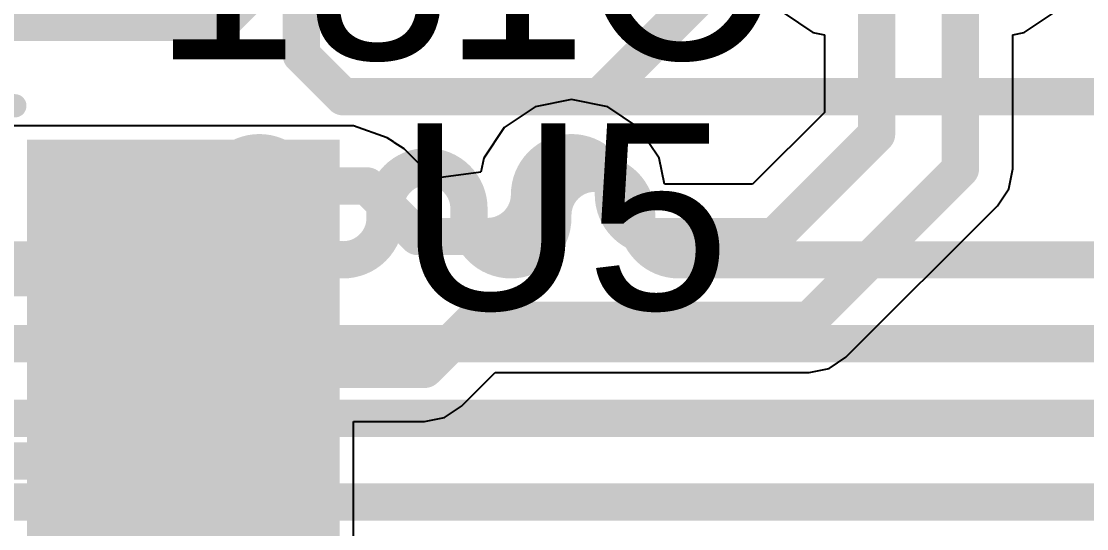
# Model space of a CAD drawing. Header units: millimetres. Extents: x -0.71 to 2.98, y -0.65 to 2.9.
# Drawn here: x 0.8469 to 1.0756, y 0.2413 to 0.3502 of the extents above; entities that cross this region are included whole.
import ezdxf

# ---------------------------------------------------------------- set-up
doc = ezdxf.new("R2010")
doc.units = ezdxf.units.MM
doc.header["$MEASUREMENT"] = 0
for name, color, linetype in [('BottomLayer', 5, 'Continuous'), ('BottomOverlay', 54, 'Continuous'), ('Mechanical2', 216, 'Continuous'), ('TopLayer', 1, 'Continuous'), ('TopOverlay', 2, 'Continuous'), ('TopPaste', 8, 'Continuous'), ('TopSolder', 216, 'Continuous')]:
    doc.layers.add(name, color=color, linetype=linetype)
doc.styles.add('Arial', font='', dxfattribs={"height": 0.2})
doc.styles.get('Arial').set_extended_font_data('Arial')

# ---------------------------------------------------------------- blocks, each defined once
blk = doc.blocks.new('PCM1865DBTR_250')
at = {"layer": 'TopLayer'}
for points in [[(0.14370075, 0.1318899), (0.08464565, 0.1318899), (0.08464565, 0.1437009), (0.14370075, 0.1437009)], [(0.14370075, 0.1122048), (0.08464565, 0.1122048), (0.08464565, 0.1240158), (0.14370075, 0.1240158)], [(0.14370075, 0.0925198), (0.08464565, 0.0925198), (0.08464565, 0.1043308), (0.14370075, 0.1043308)], [(0.14370075, 0.0728347), (0.08464565, 0.0728347), (0.08464565, 0.0846457), (0.14370075, 0.0846457)], [(0.14370075, 0.0531497), (0.08464565, 0.0531497), (0.08464565, 0.0649607), (0.14370075, 0.0649607)]]:
    blk.add_hatch(color=1, dxfattribs=at).paths.add_polyline_path(points)
at = {"layer": 'TopPaste'}
for points in [[(0.14370075, 0.1318899), (0.08464565, 0.1318899), (0.08464565, 0.1437009), (0.14370075, 0.1437009)], [(0.14370075, 0.1122048), (0.08464565, 0.1122048), (0.08464565, 0.1240158), (0.14370075, 0.1240158)], [(0.14370075, 0.0925198), (0.08464565, 0.0925198), (0.08464565, 0.1043308), (0.14370075, 0.1043308)], [(0.14370075, 0.0728347), (0.08464565, 0.0728347), (0.08464565, 0.0846457), (0.14370075, 0.0846457)], [(0.14370075, 0.0531497), (0.08464565, 0.0531497), (0.08464565, 0.0649607), (0.14370075, 0.0649607)]]:
    blk.add_hatch(color=8, dxfattribs=at).paths.add_polyline_path(points)
at = {"layer": 'TopSolder'}
for points in [[(0.14770075, 0.1278899), (0.08064565, 0.1278899), (0.08064565, 0.1477009), (0.14770075, 0.1477009)], [(0.14770075, 0.1082048), (0.08064565, 0.1082048), (0.08064565, 0.1280158), (0.14770075, 0.1280158)], [(0.14770075, 0.0885198), (0.08064565, 0.0885198), (0.08064565, 0.1083308), (0.14770075, 0.1083308)], [(0.14770075, 0.0688347), (0.08064565, 0.0688347), (0.08064565, 0.0886457), (0.14770075, 0.0886457)], [(0.14770075, 0.0491497), (0.08064565, 0.0491497), (0.08064565, 0.0689607), (0.14770075, 0.0689607)]]:
    blk.add_hatch(color=216, dxfattribs=at).paths.add_polyline_path(points)
at = {"layer": 'TopOverlay', "const_width": 0.005}
blk.add_lwpolyline([(-0.08, 0.155), (0.078, 0.155)], dxfattribs=at)
at = {"layer": 'TopOverlay', "const_width": 0.0025}
blk.add_lwpolyline([(0.07675, 0.155, 1), (0.07925, 0.155, 1)], format="xyb", close=True, dxfattribs=at)

msp = doc.modelspace()

# ---------------------------------------------------------------- linework, layer by layer
at = {"layer": 'BottomLayer', "const_width": 0.008}
for points in [[(0.89, 0.35), (0.907, 0.367)], [(0.907, 0.343), (0.907, 0.367)], [(0.971, 0.334), (0.994, 0.357)], [(0.714, 0.35), (0.89, 0.35)], [(0.907, 0.343), (0.916, 0.334)], [(0.916, 0.334), (0.971, 0.334)], [(0.971, 0.334), (1.207, 0.334)], [(0.8890005, 0.308), (0.8890005, 0.3129996)], [(0.9070005, 0.308), (0.9070005, 0.3129996)], [(0.9250005, 0.308), (0.9250005, 0.31)], [(0.9430005, 0.308), (0.9430005, 0.31)], [(0.9610005, 0.308), (0.9610005, 0.3085861)], [(0.9790005, 0.308), (0.9790005, 0.3085861)], [(0.8307357, 0.2990001), (0.8565443, 0.2990001)], [(0.8565443, 0.2990001), (0.8565444, 0.299)], [(0.8565444, 0.299), (0.876, 0.299)], [(0.876, 0.299), (0.8800005, 0.299)], [(0.9880005, 0.299), (1.05, 0.299)], [(1.05, 0.299), (1.3411246, 0.299)], [(0.8232799, 0.281), (1.3485804, 0.281)], [(0.2445443, 0.2650001), (1.4525443, 0.2650001)], [(0.2520001, 0.2470001), (1.4600001, 0.2470001)]]:
    msp.add_lwpolyline(points, dxfattribs=at)
at = {"layer": 'BottomLayer', "const_width": 0.004}
for points in [[(0.888, 0.35, 1), (0.892, 0.35, 1)], [(0.888, 0.35, 1), (0.892, 0.35, 1)], [(0.905, 0.343, 1), (0.909, 0.343, 1)], [(0.905, 0.343, 1), (0.909, 0.343, 1)], [(0.914, 0.334, 1), (0.918, 0.334, 1)], [(0.914, 0.334, 1), (0.918, 0.334, 1)], [(0.969, 0.334, 1), (0.973, 0.334, 1)], [(0.969, 0.334, 1), (0.973, 0.334, 1)], [(0.969, 0.334, 1), (0.973, 0.334, 1)], [(0.8870005, 0.3129996, 1), (0.8910005, 0.3129996, 1)], [(0.8870005, 0.3129996, 1), (0.8910005, 0.3129996, 1)], [(0.9050005, 0.3129996, 1), (0.9090005, 0.3129996, 1)], [(0.9050005, 0.3129996, 1), (0.9090005, 0.3129996, 1)], [(0.9230005, 0.31, 1), (0.9270005, 0.31, 1)], [(0.9230005, 0.31, 1), (0.9270005, 0.31, 1)], [(0.9410005, 0.31, 1), (0.9450005, 0.31, 1)], [(0.9410005, 0.31, 1), (0.9450005, 0.31, 1)], [(0.8870005, 0.308, 1), (0.8910005, 0.308, 1)], [(0.8870005, 0.308, 1), (0.8910005, 0.308, 1)], [(0.9050005, 0.308, 1), (0.9090005, 0.308, 1)], [(0.9050005, 0.308, 1), (0.9090005, 0.308, 1)], [(0.9230005, 0.308, 1), (0.9270005, 0.308, 1)], [(0.9230005, 0.308, 1), (0.9270005, 0.308, 1)], [(0.9410005, 0.308, 1), (0.9450005, 0.308, 1)], [(0.9410005, 0.308, 1), (0.9450005, 0.308, 1)], [(0.9590005, 0.3085861, 1), (0.9630005, 0.3085861, 1)], [(0.9590005, 0.3085861, 1), (0.9630005, 0.3085861, 1)], [(0.9590005, 0.308, 1), (0.9630005, 0.308, 1)], [(0.9590005, 0.308, 1), (0.9630005, 0.308, 1)], [(0.9770005, 0.3085861, 1), (0.9810005, 0.3085861, 1)], [(0.9770005, 0.3085861, 1), (0.9810005, 0.3085861, 1)], [(0.9770005, 0.308, 1), (0.9810005, 0.308, 1)], [(0.9770005, 0.308, 1), (0.9810005, 0.308, 1)], [(0.8545443, 0.2990001, 1), (0.8585443, 0.2990001, 1)], [(0.8545443, 0.2990001, 1), (0.8585443, 0.2990001, 1)], [(0.8545444, 0.299, 1), (0.8585444, 0.299, 1)], [(0.8545444, 0.299, 1), (0.8585444, 0.299, 1)], [(0.874, 0.299, 1), (0.878, 0.299, 1)], [(0.874, 0.299, 1), (0.878, 0.299, 1)], [(0.8780005, 0.299, 1), (0.8820005, 0.299, 1)], [(0.8780005, 0.299, 1), (0.8820005, 0.299, 1)], [(0.9860005, 0.299, 1), (0.9900005, 0.299, 1)], [(0.9860005, 0.299, 1), (0.9900005, 0.299, 1)], [(1.048, 0.299, 1), (1.052, 0.299, 1)], [(1.048, 0.299, 1), (1.052, 0.299, 1)]]:
    msp.add_lwpolyline(points, format="xyb", close=True, dxfattribs=at)
at = {"layer": 'BottomLayer', "const_width": 0.008}
for points in [[(0.8890005, 0.3129996, -0.9999999999999999), (0.9070005, 0.3129996)], [(0.9250005, 0.31, -0.9999999999999999), (0.9430005, 0.31)], [(0.9610005, 0.3085861, -0.9999999999999999), (0.9790005, 0.3085861)], [(0.8890005, 0.308, -0.4142135623730951), (0.8800005, 0.299)], [(0.9250005, 0.308, -0.9999999999999999), (0.9070005, 0.308)], [(0.9610005, 0.308, -0.9999999999999999), (0.9430005, 0.308)], [(0.9880005, 0.299, -0.4142135623730951), (0.9790005, 0.308)]]:
    msp.add_lwpolyline(points, format="xyb", dxfattribs=at)
at = {"layer": 'Mechanical2', "const_width": 0.01}
msp.add_lwpolyline([(2.9733456, 1.1270623, 1), (-0.5699614, 1.1270623, 1)], format="xyb", close=True, dxfattribs=at)
at = {"layer": 'TopLayer'}
for p, q in [((1.010627, 0.3519381), (1.0168493, 0.3477806)), ((1.0621507, 0.3477806), (1.068373, 0.3519381)), ((1.0168493, 0.3477806), (1.0192845, 0.3472962)), ((1.0597155, 0.3472962), (1.0621507, 0.3477806)), ((1.0192845, 0.3472962), (1.0192845, 0.3306014)), ((1.0597155, 0.3185), (1.0597155, 0.3472962)), ((0.9571969, 0.3318406), (0.9505813, 0.3274202)), ((0.9650005, 0.3333928), (0.9571969, 0.3318406)), ((0.9728041, 0.3318406), (0.9650005, 0.3333928)), ((0.9794197, 0.3274202), (0.9728041, 0.3318406)), ((1.0192845, 0.3306014), (1.0038985, 0.3152155)), ((0.9182194, 0.3277632), (0.8451647, 0.3277632)), ((0.9182195, 0.3277635), (0.9182194, 0.3277632)), ((0.9254344, 0.3252197), (0.9182195, 0.3277635)), ((0.9505813, 0.3274202), (0.9461609, 0.3208046)), ((0.9838401, 0.3208046), (0.9794197, 0.3274202)), ((0.9267903, 0.3243135), (0.9254344, 0.3252197)), ((0.9267907, 0.3243133), (0.9267903, 0.3243135)), ((0.9269616, 0.324199), (0.9267907, 0.3243133)), ((0.9290729, 0.3227883), (0.9269616, 0.324199)), ((0.935377, 0.3164842), (0.9290729, 0.3227883)), ((0.9461609, 0.3208046), (0.9455671, 0.3178195)), ((0.9849518, 0.3152155), (0.9838401, 0.3208046)), ((1.0588618, 0.314208), (1.0597155, 0.3185)), ((0.9455671, 0.3178195), (0.935377, 0.3164842)), ((1.0038985, 0.3152155), (0.9849518, 0.3152155)), ((1.0564306, 0.3105694), (1.0588618, 0.314208)), ((1.0239306, 0.2780694), (1.0564303, 0.3105692)), ((1.0564303, 0.3105692), (1.0564306, 0.3105694)), ((1.020292, 0.2756382), (1.0239306, 0.2780694)), ((0.9414182, 0.267557), (0.9486456, 0.2747845)), ((0.9486456, 0.2747845), (1.0159995, 0.2747845)), ((1.0159995, 0.2747845), (1.016, 0.2747844)), ((1.016, 0.2747844), (1.020292, 0.2756382)), ((0.9377796, 0.2651258), (0.9414182, 0.267557)), ((0.9182196, 0.223212), (0.9182196, 0.2642721)), ((0.9182196, 0.2642721), (0.9334871, 0.2642721)), ((0.9334871, 0.2642721), (0.9334876, 0.264272)), ((0.9334876, 0.264272), (0.9377796, 0.2651258))]:
    msp.add_line(p, q, dxfattribs=at)
at = {"layer": 'TopLayer', "const_width": 0.008}
for points in [[(1.0305, 0.3259558), (1.0305, 0.3549618)], [(1.0485, 0.3185), (1.0485, 0.3549618)], [(1.017, 0.3124558), (1.0305, 0.3259558)], [(1.016, 0.286), (1.0485, 0.3185)], [(0.8816921, 0.3148577), (0.9211423, 0.3148577)], [(0.9211423, 0.3148577), (0.932, 0.304)], [(0.9560005, 0.313), (0.9560005, 0.313001)], [(0.9740005, 0.313), (0.9740005, 0.313001)], [(1.0085442, 0.304), (1.017, 0.3124558)], [(0.932, 0.304), (0.943, 0.304)], [(0.943, 0.304), (0.9470005, 0.304)], [(0.9830005, 0.304), (1.0085442, 0.304)], [(0.8205019, 0.2951726), (0.8816921, 0.2951726)], [(0.9334876, 0.2754876), (0.944, 0.286)], [(0.944, 0.286), (1.016, 0.286)], [(0.8816921, 0.2754876), (0.9334876, 0.2754876)], [(0.8344163, 0.2558025), (0.8816921, 0.2558025)]]:
    msp.add_lwpolyline(points, dxfattribs=at)
at = {"layer": 'TopLayer', "const_width": 0.004}
for points in [[(1.0285, 0.3259558, 1), (1.0325, 0.3259558, 1)], [(1.0285, 0.3259558, 1), (1.0325, 0.3259558, 1)], [(1.0465, 0.3185, 1), (1.0505, 0.3185, 1)], [(1.0465, 0.3185, 1), (1.0505, 0.3185, 1)], [(0.8796921, 0.3148577, 1), (0.8836921, 0.3148577, 1)], [(0.9191423, 0.3148577, 1), (0.9231423, 0.3148577, 1)], [(0.9191423, 0.3148577, 1), (0.9231423, 0.3148577, 1)], [(0.9540005, 0.313001, 1), (0.9580005, 0.313001, 1)], [(0.9540005, 0.313001, 1), (0.9580005, 0.313001, 1)], [(0.9540005, 0.313, 1), (0.9580005, 0.313, 1)], [(0.9540005, 0.313, 1), (0.9580005, 0.313, 1)], [(0.9720005, 0.313001, 1), (0.9760005, 0.313001, 1)], [(0.9720005, 0.313001, 1), (0.9760005, 0.313001, 1)], [(0.9720005, 0.313, 1), (0.9760005, 0.313, 1)], [(0.9720005, 0.313, 1), (0.9760005, 0.313, 1)], [(1.015, 0.3124558, 1), (1.019, 0.3124558, 1)], [(1.015, 0.3124558, 1), (1.019, 0.3124558, 1)], [(0.93, 0.304, 1), (0.934, 0.304, 1)], [(0.93, 0.304, 1), (0.934, 0.304, 1)], [(0.941, 0.304, 1), (0.945, 0.304, 1)], [(0.941, 0.304, 1), (0.945, 0.304, 1)], [(0.9450005, 0.304, 1), (0.9490005, 0.304, 1)], [(0.9450005, 0.304, 1), (0.9490005, 0.304, 1)], [(0.9810005, 0.304, 1), (0.9850005, 0.304, 1)], [(0.9810005, 0.304, 1), (0.9850005, 0.304, 1)], [(1.0065442, 0.304, 1), (1.0105442, 0.304, 1)], [(1.0065442, 0.304, 1), (1.0105442, 0.304, 1)], [(0.8796921, 0.2951726, 1), (0.8836921, 0.2951726, 1)], [(0.942, 0.286, 1), (0.946, 0.286, 1)], [(0.942, 0.286, 1), (0.946, 0.286, 1)], [(1.014, 0.286, 1), (1.018, 0.286, 1)], [(1.014, 0.286, 1), (1.018, 0.286, 1)], [(0.8796921, 0.2754876, 1), (0.8836921, 0.2754876, 1)], [(0.9314876, 0.2754876, 1), (0.9354876, 0.2754876, 1)], [(0.9314876, 0.2754876, 1), (0.9354876, 0.2754876, 1)], [(0.8796921, 0.2558025, 1), (0.8836921, 0.2558025, 1)]]:
    msp.add_lwpolyline(points, format="xyb", close=True, dxfattribs=at)
at = {"layer": 'TopLayer', "const_width": 0.008}
for points in [[(0.9560005, 0.313001, -0.9999999999999999), (0.9740005, 0.313001)], [(0.9560005, 0.313, -0.4142135623730951), (0.9470005, 0.304)], [(0.9830005, 0.304, -0.4142135623730951), (0.9740005, 0.313)]]:
    msp.add_lwpolyline(points, format="xyb", dxfattribs=at)

# ---------------------------------------------------------------- block references
msp.add_blockref('PCM1865DBTR_250', (0.7675189, 0.1770623))

# ---------------------------------------------------------------- texts
at = {"layer": 'BottomOverlay', "style": 'Arial', "text_generation_flag": 2}
msp.add_text('C131', height=0.04, dxfattribs=at).set_placement((1.0103129, 0.3420065))
at = {"layer": 'TopOverlay', "style": 'Arial'}
msp.add_text('U5', height=0.04, dxfattribs=at).set_placement((0.927678, 0.2882996))

doc.saveas('drawing.dxf')
